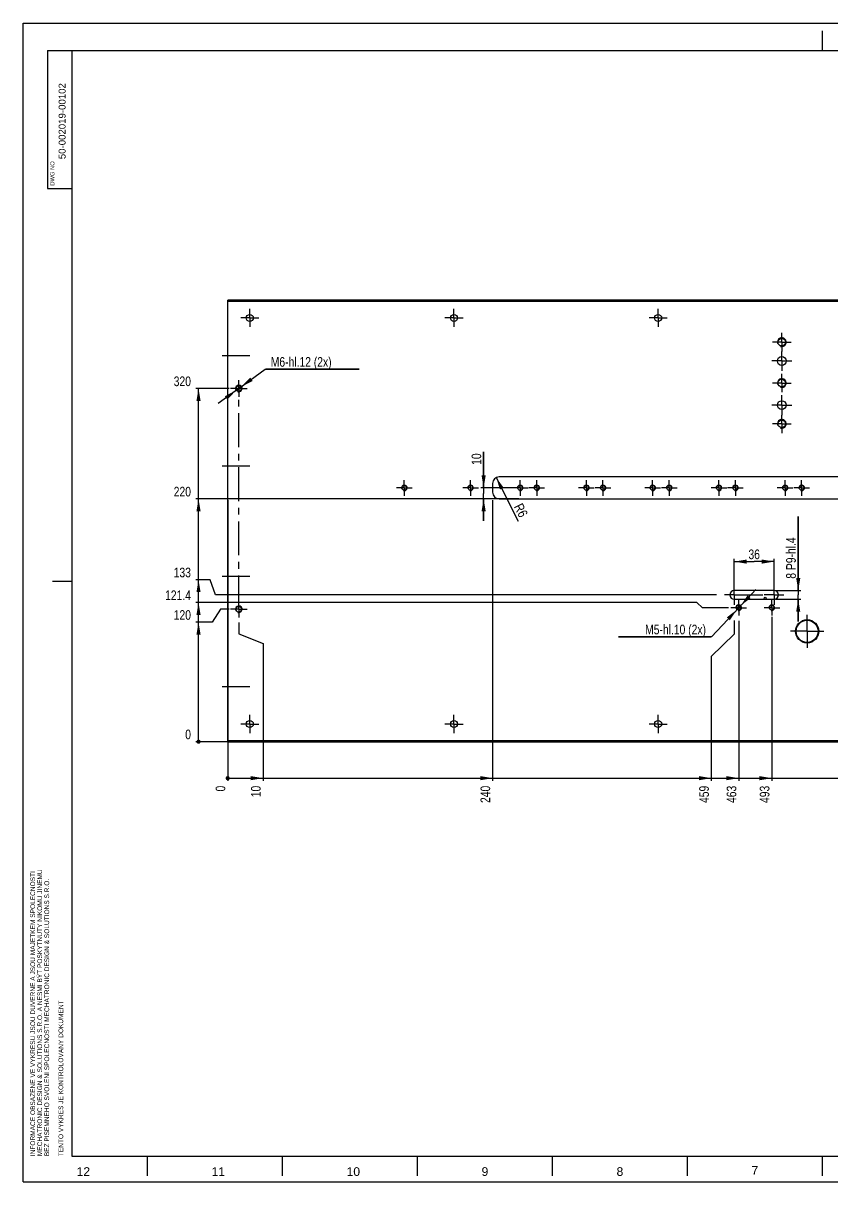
# Model space of a CAD drawing. Header units: millimetres. Extents: x 0 to 594, y 0 to 420.
# Drawn here: x 0 to 293.4, y 0 to 420 of the extents above; entities that cross this region are included whole.
import ezdxf

# ---------------------------------------------------------------- set-up
doc = ezdxf.new("R2010")
doc.units = ezdxf.units.MM
doc.header["$LTSCALE"] = 32.67
doc.linetypes.add('CENTER', pattern=[0.6, 0.375, -0.075, 0.075, -0.075])
doc.layers.get('0').update_dxf_attribs({"linetype": 'CONTINUOUS'})
doc.layers.add('DEFAULT_1', color=7, linetype='CENTER')
doc.styles.get("Standard").update_dxf_attribs({"font": 'txt', "width": 0.8})
doc.styles.add('TEXTSTYLE_2', font='arial.ttf')
doc.styles.add('TEXTSTYLE_3', font='arial.ttf')
doc.styles.add('TEXTSTYLE_4', font='arial.ttf')
doc.dimstyles.new('DIMSTYLE_1', dxfattribs={"dimtxt": 3.5, "dimasz": 4.5, "dimexe": 1, "dimexo": 0.5, "dimgap": 0.875, "dimtad": 0, "dimtih": 1, "dimtoh": 1, "dimlfac": 2.5, "dimdsep": 46, "dimtxsty": 'STANDARD', "dimblk": '_FILLED', "dimblk1": '_FILLED', "dimblk2": '_FILLED', "dimcen": 0.09, "dimazin": 2, "dimtp": 0.8, "dimtm": 0.8, "dimtfac": 1, "dimtofl": 0, "dimtmove": 0, "dimatfit": 3, "dimldrblk": '_FILLED', "dimfxl": 1, "dimtolj": 1, "dimarcsym": 0})
doc.dimstyles.new('DIMSTYLE_10', dxfattribs={"dimtxt": 3.5, "dimasz": 4.5, "dimexe": 1, "dimexo": 0.5, "dimgap": 0.875, "dimtad": 0, "dimtih": 1, "dimtoh": 1, "dimlfac": 2.5, "dimdsep": 46, "dimtxsty": 'STANDARD', "dimblk": '_FILLED', "dimblk1": '_FILLED', "dimblk2": '_FILLED', "dimcen": 0.09, "dimazin": 2, "dimtp": 0.3, "dimtm": 0.3, "dimtfac": 1, "dimtofl": 0, "dimtmove": 0, "dimatfit": 3, "dimldrblk": '_FILLED', "dimfxl": 1, "dimtolj": 1, "dimarcsym": 0})
doc.dimstyles.new('DIMSTYLE_11', dxfattribs={"dimtxt": 3.5, "dimasz": 4.5, "dimexe": 1, "dimexo": 0.5, "dimgap": 0.875, "dimtad": 0, "dimtih": 1, "dimtoh": 1, "dimlfac": 2.5, "dimdsep": 46, "dimtxsty": 'STANDARD', "dimblk": '_FILLED', "dimblk1": '_FILLED', "dimblk2": '_FILLED', "dimcen": 0.09, "dimazin": 2, "dimtp": 0.1, "dimtm": 0.1, "dimtfac": 1, "dimtofl": 0, "dimtmove": 0, "dimatfit": 3, "dimldrblk": '_FILLED', "dimfxl": 1, "dimtolj": 1, "dimarcsym": 0})
doc.dimstyles.new('DIMSTYLE_2', dxfattribs={"dimtxt": 3.5, "dimasz": 4.5, "dimexe": 1, "dimexo": 0.5, "dimgap": 0.875, "dimtad": 0, "dimtih": 1, "dimtoh": 1, "dimlfac": 2.5, "dimdsep": 46, "dimtxsty": 'STANDARD', "dimblk": '_FILLED', "dimblk1": '_FILLED', "dimblk2": '_FILLED', "dimcen": 0.09, "dimazin": 2, "dimtp": 0.5, "dimtm": 0.5, "dimtfac": 1, "dimtofl": 0, "dimtmove": 0, "dimatfit": 3, "dimldrblk": '_FILLED', "dimfxl": 1, "dimtolj": 1, "dimarcsym": 0})
doc.dimstyles.new('DIMSTYLE_3', dxfattribs={"dimtxt": 3.5, "dimasz": 4.5, "dimexe": 1, "dimexo": 0.5, "dimtad": 1, "dimlfac": 2.5, "dimdsep": 46, "dimtxsty": 'STANDARD', "dimblk": '_FILLED', "dimblk1": '_FILLED', "dimblk2": '_FILLED', "dimcen": 0.09, "dimazin": 2, "dimtp": 0.1, "dimtm": 0.1, "dimtfac": 1, "dimtofl": 0, "dimtmove": 0, "dimatfit": 3, "dimldrblk": '_FILLED', "dimfxl": 1, "dimtolj": 1, "dimarcsym": 0})
doc.dimstyles.new('DIMSTYLE_4', dxfattribs={"dimtxt": 3.5, "dimasz": 4.5, "dimexe": 1, "dimexo": 0.5, "dimgap": 0.875, "dimtad": 1, "dimlfac": 2.5, "dimdsep": 46, "dimtxsty": 'STANDARD', "dimblk": '_FILLED', "dimblk1": '_FILLED', "dimblk2": '_FILLED', "dimcen": 0.09, "dimazin": 2, "dimtp": 0.2, "dimtm": 0.2, "dimtfac": 1, "dimtofl": 0, "dimtmove": 0, "dimatfit": 3, "dimldrblk": '_FILLED', "dimfxl": 1, "dimtolj": 1, "dimarcsym": 0})
doc.dimstyles.new('DIMSTYLE_5', dxfattribs={"dimtxt": 3.5, "dimasz": 4.5, "dimexe": 1, "dimexo": 0.5, "dimgap": 0.875, "dimtad": 1, "dimlfac": 2.5, "dimdsep": 46, "dimtxsty": 'STANDARD', "dimblk": '_FILLED', "dimblk1": '_FILLED', "dimblk2": '_FILLED', "dimcen": 0.09, "dimazin": 2, "dimtp": 0.3, "dimtm": 0.3, "dimtfac": 1, "dimtofl": 0, "dimtmove": 0, "dimatfit": 3, "dimldrblk": '_FILLED', "dimfxl": 1, "dimtolj": 1, "dimarcsym": 0})
doc.dimstyles.new('DIMSTYLE_6', dxfattribs={"dimtxt": 3.5, "dimasz": 4.5, "dimexe": 1, "dimexo": 0.5, "dimtad": 1, "dimlfac": 2.5, "dimdsep": 46, "dimtxsty": 'STANDARD', "dimblk": '_FILLED', "dimblk1": '_FILLED', "dimblk2": '_FILLED', "dimcen": 0.09, "dimazin": 2, "dimtp": 0.1, "dimtm": 0.1, "dimtfac": 1, "dimtmove": 0, "dimatfit": 2, "dimldrblk": '_FILLED', "dimfxl": 1, "dimtolj": 1, "dimarcsym": 0})
doc.dimstyles.new('DIMSTYLE_7', dxfattribs={"dimtxt": 3.5, "dimasz": 4.5, "dimexe": 1, "dimexo": 0.5, "dimgap": 0.875, "dimtad": 0, "dimtih": 1, "dimtoh": 1, "dimlfac": 2.5, "dimdsep": 46, "dimtxsty": 'STANDARD', "dimblk": '_FILLED', "dimblk1": '_FILLED', "dimblk2": '_FILLED', "dimcen": 0.09, "dimazin": 2, "dimtp": 1.2, "dimtm": 1.2, "dimtfac": 1, "dimtofl": 0, "dimtmove": 0, "dimatfit": 3, "dimldrblk": '_FILLED', "dimfxl": 1, "dimtolj": 1, "dimarcsym": 0})
doc.dimstyles.new('DIMSTYLE_8', dxfattribs={"dimtxt": 3.5, "dimasz": 4.5, "dimexe": 1, "dimexo": 0.5, "dimgap": 0.875, "dimtad": 0, "dimtih": 1, "dimtoh": 1, "dimlfac": 2.5, "dimdsep": 46, "dimtxsty": 'STANDARD', "dimblk": '_FILLED', "dimblk1": '_FILLED', "dimblk2": '_FILLED', "dimcen": 0.09, "dimazin": 2, "dimtp": 0.2, "dimtm": 0.2, "dimtfac": 1, "dimtofl": 0, "dimtmove": 0, "dimatfit": 3, "dimldrblk": '_FILLED', "dimfxl": 1, "dimtolj": 1, "dimarcsym": 0})

# ---------------------------------------------------------------- blocks, each defined once
blk = doc.blocks.new('*D0')
at = {"color": 2, "linetype": 'CONTINUOUS'}
blk.add_line((454.12, 247.05), (454.12, 145.32), dxfattribs=at)
at = {"color": 2, "linetype": 'CONTINUOUS', "insert": (449.74, 143.57), "char_height": 3.5, "width": 12, "attachment_point": 3, "rotation": 90, "line_spacing_factor": 0.9}
blk.add_mtext('950', dxfattribs=at)
blk = doc.blocks.new('_FILLED')
at = {"color": 0, "linetype": 'BYBLOCK'}
blk.add_solid([(0, 0), (-1, 0.167), (-1, -0.167)], dxfattribs=at)
blk = doc.blocks.new('*D1')
at = {"color": 2, "linetype": 'CONTINUOUS'}
blk.add_line((170.12, 247.05), (170.12, 145.32), dxfattribs=at)
at = {"color": 2, "linetype": 'CONTINUOUS', "insert": (165.74, 143.57), "char_height": 3.5, "width": 12.375, "attachment_point": 3, "rotation": 90, "line_spacing_factor": 0.9}
blk.add_mtext('240', dxfattribs=at)
blk = doc.blocks.new('*D2')
at = {"color": 2, "linetype": 'CONTINUOUS'}
blk.add_line((171.43, 255.29), (179.44, 239.44), dxfattribs=at)
at = {"color": 2, "linetype": 'CONTINUOUS', "xscale": 4.5, "yscale": 4.5, "zscale": 4.5, "rotation": 116.7957450957}
blk.add_blockref('_FILLED', (171.43, 255.29), dxfattribs=at)
at = {"color": 2, "linetype": 'CONTINUOUS', "insert": (180.86, 246.33), "char_height": 3.5, "width": 8.25, "attachment_point": 1, "rotation": 296.7957, "line_spacing_factor": 0.9}
blk.add_mtext('R6', dxfattribs=at)
blk = doc.blocks.new('*D3')
at = {"color": 2, "linetype": 'CONTINUOUS'}
for p, q in [((166.87, 251.55), (166.87, 264.64)), ((166.87, 264.64), (166.87, 249.55)), ((179.62, 251.55), (165.87, 251.55)), ((166.87, 239.55), (166.87, 249.55)), ((179.62, 247.55), (165.87, 247.55)), ((166.87, 247.55), (166.87, 239.55))]:
    blk.add_line(p, q, dxfattribs=at)
at = {"color": 2, "linetype": 'CONTINUOUS', "xscale": 4.5, "yscale": 4.5, "zscale": 4.5}
for p, rotation in [((166.87, 251.55), 270), ((166.87, 247.55), 90)]:
    blk.add_blockref('_FILLED', p, dxfattribs=dict(at, rotation=rotation))
at = {"color": 2, "linetype": 'CONTINUOUS', "insert": (162.5, 259.89), "char_height": 3.5, "width": 7.125, "attachment_point": 1, "rotation": 90, "line_spacing_factor": 0.9}
blk.add_mtext('10', dxfattribs=at)
blk = doc.blocks.new('*D4')
at = {"color": 2, "linetype": 'CONTINUOUS'}
for p, q in [((67.81, 218.25), (62.55, 218.25)), ((69.65, 212.75), (67.81, 218.25)), ((251.31, 212.75), (69.65, 212.75))]:
    blk.add_line(p, q, dxfattribs=at)
at = {"color": 2, "linetype": 'CONTINUOUS', "insert": (60.8, 222.63), "char_height": 3.5, "width": 10.5, "attachment_point": 3, "line_spacing_factor": 0.9}
blk.add_mtext('133', dxfattribs=at)
blk = doc.blocks.new('*D5')
at = {"color": 2, "linetype": 'CONTINUOUS'}
for p, q in [((280.88, 214.35), (280.88, 241.13)), ((280.88, 241.13), (280.88, 212.75)), ((272.62, 214.35), (281.88, 214.35)), ((272.62, 211.15), (281.88, 211.15)), ((280.88, 203.15), (280.88, 212.75)), ((280.88, 211.15), (280.88, 203.15))]:
    blk.add_line(p, q, dxfattribs=at)
at = {"color": 2, "linetype": 'CONTINUOUS', "xscale": 4.5, "yscale": 4.5, "zscale": 4.5}
for p, rotation in [((280.88, 214.35), 270), ((280.88, 211.15), 90)]:
    blk.add_blockref('_FILLED', p, dxfattribs=dict(at, rotation=rotation))
at = {"color": 2, "linetype": 'CONTINUOUS', "insert": (276.5, 218.63), "char_height": 3.5, "width": 33.75, "attachment_point": 1, "rotation": 90, "line_spacing_factor": 0.9}
blk.add_mtext('8 P9-hl.4', dxfattribs=at)
blk = doc.blocks.new('*D6')
at = {"color": 2, "linetype": 'CONTINUOUS'}
for p, q in [((257.72, 213.25), (257.72, 225.83)), ((257.72, 224.83), (264.92, 224.83)), ((272.12, 224.83), (264.92, 224.83)), ((272.12, 213.25), (272.12, 225.83))]:
    blk.add_line(p, q, dxfattribs=at)
at = {"color": 2, "linetype": 'CONTINUOUS', "xscale": 4.5, "yscale": 4.5, "zscale": 4.5, "rotation": 180}
blk.add_blockref('_FILLED', (257.72, 224.83), dxfattribs=at)
at = {"color": 2, "linetype": 'CONTINUOUS', "xscale": 4.5, "yscale": 4.5, "zscale": 4.5}
blk.add_blockref('_FILLED', (272.12, 224.83), dxfattribs=at)
at = {"color": 2, "linetype": 'CONTINUOUS', "insert": (264.92, 229.21), "char_height": 3.5, "width": 7.875, "attachment_point": 2, "line_spacing_factor": 0.9}
blk.add_mtext('36', dxfattribs=at)
blk = doc.blocks.new('*D7')
at = {"color": 2, "linetype": 'CONTINUOUS'}
for p, q in [((257.72, 203.53), (257.72, 198.5)), ((257.72, 198.5), (249.37, 190.45)), ((249.37, 190.45), (249.37, 145.32))]:
    blk.add_line(p, q, dxfattribs=at)
at = {"color": 2, "linetype": 'CONTINUOUS', "insert": (244.99, 143.57), "char_height": 3.5, "width": 12, "attachment_point": 3, "rotation": 90, "line_spacing_factor": 0.9}
blk.add_mtext('459', dxfattribs=at)
blk = doc.blocks.new('*D8')
at = {"color": 2, "linetype": 'CONTINUOUS'}
for p, q in [((259.32, 208.11), (265.47, 214.68)), ((259.32, 208.11), (249.45, 197.58)), ((258.63, 207.38), (259.32, 208.11)), ((258.63, 207.38), (258.63, 207.38)), ((260, 208.84), (259.32, 208.11)), ((260, 208.84), (260, 208.84)), ((249.45, 197.58), (215.7, 197.58)), ((215.7, 197.58), (249.2, 197.58))]:
    blk.add_line(p, q, dxfattribs=at)
at = {"color": 2, "linetype": 'CONTINUOUS', "xscale": 4.5, "yscale": 4.5, "zscale": 4.5}
for p, rotation in [((260, 208.84), 226.8545479209), ((258.63, 207.38), 46.8545479209)]:
    blk.add_blockref('_FILLED', p, dxfattribs=dict(at, rotation=rotation))
at = {"color": 2, "linetype": 'CONTINUOUS', "insert": (247.45, 201.96), "char_height": 3.5, "width": 45, "attachment_point": 3, "line_spacing_factor": 0.9}
blk.add_mtext('M5-hl.10 (2x)', dxfattribs=at)
blk = doc.blocks.new('*D9')
at = {"color": 2, "linetype": 'CONTINUOUS'}
blk.add_line((259.32, 203.41), (259.32, 145.32), dxfattribs=at)
at = {"color": 2, "linetype": 'CONTINUOUS', "insert": (254.94, 143.57), "char_height": 3.5, "width": 12, "attachment_point": 3, "rotation": 90, "line_spacing_factor": 0.9}
blk.add_mtext('463', dxfattribs=at)
blk = doc.blocks.new('*D10')
at = {"color": 2, "linetype": 'CONTINUOUS'}
for p, q in [((244.11, 209.99), (62.55, 209.99)), ((246.16, 208.11), (244.11, 209.99)), ((255.56, 208.11), (246.16, 208.11))]:
    blk.add_line(p, q, dxfattribs=at)
at = {"color": 2, "linetype": 'CONTINUOUS', "insert": (60.8, 214.37), "char_height": 3.5, "width": 17.25, "attachment_point": 3, "line_spacing_factor": 0.9}
blk.add_mtext('121.4', dxfattribs=at)
blk = doc.blocks.new('*D11')
at = {"color": 2, "linetype": 'CONTINUOUS'}
blk.add_line((478.12, 195.27), (478.12, 145.32), dxfattribs=at)
at = {"color": 2, "linetype": 'CONTINUOUS', "insert": (473.74, 143.57), "char_height": 3.5, "width": 14.25, "attachment_point": 3, "rotation": 90, "line_spacing_factor": 0.9}
blk.add_mtext('1010', dxfattribs=at)
blk = doc.blocks.new('*D13')
at = {"color": 2, "linetype": 'CONTINUOUS'}
for p, q in [((78.12, 202.72), (78.12, 198.6)), ((78.12, 198.6), (86.94, 195.15)), ((86.94, 195.15), (86.94, 145.32))]:
    blk.add_line(p, q, dxfattribs=at)
at = {"color": 2, "linetype": 'CONTINUOUS', "insert": (82.57, 143.57), "char_height": 3.5, "width": 7.125, "attachment_point": 3, "rotation": 90, "line_spacing_factor": 0.9}
blk.add_mtext('10', dxfattribs=at)
blk = doc.blocks.new('*D14')
at = {"color": 2, "linetype": 'CONTINUOUS'}
for p, q in [((78.12, 287.55), (87.72, 294.59)), ((87.72, 294.59), (121.72, 294.59)), ((121.72, 294.59), (87.97, 294.59)), ((78.12, 287.55), (70.69, 282.11)), ((77.15, 286.84), (78.12, 287.55)), ((77.15, 286.84), (77.15, 286.84)), ((79.08, 288.26), (78.12, 287.55)), ((79.08, 288.26), (79.08, 288.26))]:
    blk.add_line(p, q, dxfattribs=at)
at = {"color": 2, "linetype": 'CONTINUOUS', "xscale": 4.5, "yscale": 4.5, "zscale": 4.5}
for p, rotation in [((79.08, 288.26), 216.2353782984), ((77.15, 286.84), 36.2353782984)]:
    blk.add_blockref('_FILLED', p, dxfattribs=dict(at, rotation=rotation))
at = {"color": 2, "linetype": 'CONTINUOUS', "insert": (89.72, 298.96), "char_height": 3.5, "width": 45.375, "attachment_point": 1, "line_spacing_factor": 0.9}
blk.add_mtext('M6-hl.12 (2x)', dxfattribs=at)
blk = doc.blocks.new('*D15')
at = {"color": 2, "linetype": 'CONTINUOUS'}
blk.add_line((172.02, 247.55), (62.55, 247.55), dxfattribs=at)
at = {"color": 2, "linetype": 'CONTINUOUS', "insert": (60.8, 251.93), "char_height": 3.5, "width": 12.375, "attachment_point": 3, "line_spacing_factor": 0.9}
blk.add_mtext('220', dxfattribs=at)
blk = doc.blocks.new('*D17')
at = {"color": 2, "linetype": 'CONTINUOUS'}
blk.add_line((271.32, 204.77), (271.32, 145.32), dxfattribs=at)
at = {"color": 2, "linetype": 'CONTINUOUS', "insert": (266.94, 143.57), "char_height": 3.5, "width": 12, "attachment_point": 3, "rotation": 90, "line_spacing_factor": 0.9}
blk.add_mtext('493', dxfattribs=at)
blk = doc.blocks.new('*D20')
at = {"color": 2, "linetype": 'CONTINUOUS'}
for p, q in [((71.47, 207.55), (68.47, 202.84)), ((74.62, 207.55), (71.47, 207.55)), ((68.47, 202.84), (62.55, 202.84))]:
    blk.add_line(p, q, dxfattribs=at)
at = {"color": 2, "linetype": 'CONTINUOUS', "insert": (60.8, 207.22), "char_height": 3.5, "width": 11.25, "attachment_point": 3, "line_spacing_factor": 0.9}
blk.add_mtext('120', dxfattribs=at)
blk = doc.blocks.new('*D21')
at = {"color": 2, "linetype": 'CONTINUOUS'}
blk.add_line((74.62, 287.55), (62.55, 287.55), dxfattribs=at)
at = {"color": 2, "linetype": 'CONTINUOUS', "insert": (60.8, 291.93), "char_height": 3.5, "width": 12, "attachment_point": 3, "line_spacing_factor": 0.9}
blk.add_mtext('320', dxfattribs=at)
blk = doc.blocks.new('*D23')
at = {"color": 2, "linetype": 'CONTINUOUS'}
blk.add_line((271.62, 159.55), (62.55, 159.55), dxfattribs=at)
at = {"color": 2, "linetype": 'CONTINUOUS', "insert": (60.8, 163.93), "char_height": 3.5, "width": 4.125, "attachment_point": 3, "line_spacing_factor": 0.9}
blk.add_mtext('0', dxfattribs=at)
blk = doc.blocks.new('*D24')
at = {"color": 2, "linetype": 'CONTINUOUS'}
blk.add_line((74.12, 247.05), (74.12, 145.32), dxfattribs=at)
at = {"color": 2, "linetype": 'CONTINUOUS', "insert": (69.74, 143.57), "char_height": 3.5, "width": 4.125, "attachment_point": 3, "rotation": 90, "line_spacing_factor": 0.9}
blk.add_mtext('0', dxfattribs=at)
blk = doc.blocks.new('RAZITKO_A3_BL0', base_point=(294.84, 205.02))
at = {"color": 2, "linetype": 'CONTINUOUS', "style": 'TEXTSTYLE_2'}
blk.add_text('50-002019-00102', height=2.5, rotation=90, dxfattribs=at).set_placement((15.36, 370.69))
for s, height, p in [('DURAL', 2, (534.96, 48.71)), ('Elox', 2, (565.95, 48.73)), ('-', 2.5, (509.74, 47.3)), ('kus(u)', 2.5, (512.07, 47.3)), ('3.2315', 2, (535.42, 45.71)), ('-', 2, (568.19, 45.73)), ('T.Kolegar', 2, (486.65, 38.24)), ('09.01.2020', 1.5, (511.96, 38.51)), ('-', 2, (486.5, 30.86)), ('-', 1.5, (516.7, 31.13)), ('HLAVNI VERTIKAL DESKA', 2.5, (489.91, 24.4)), ('TESTOVANI VALCE', 2.5, (489.91, 20.65)), ('50-002019-00102', 2.5, (490.01, 11.8)), ('2', 2, (547.97, 12.02)), ('OF', 2, (551.29, 12.02)), ('2', 2, (557.23, 12.02)), ('A', 2.5, (574.5, 11.77))]:
    blk.add_text(s, height=height, dxfattribs=at).set_placement(p)

msp = doc.modelspace()

# ---------------------------------------------------------------- linework, layer by layer
at = {"color": 7, "linetype": 'CONTINUOUS'}
for p, q in [((0, 0), (0, 420)), ((0, 420), (594, 420)), ((8.7839, 410.0844), (8.7839, 360.0844)), ((8.7839, 410.0844), (583.2088, 410.0844)), ((17.7839, 9.2343), (17.7839, 410.0844)), ((8.7839, 360.0844), (17.7839, 360.0844)), ((74.1154, 159.5502), (74.1154, 319.5502)), ((508.1154, 319.5502), (74.1154, 319.5502)), ((507.9497, 319.1502), (74.1154, 319.1502)), ((170.1154, 253.1502), (170.1154, 249.9502)), ((296.9154, 255.5502), (172.5154, 255.5502)), ((172.5154, 247.5502), (296.9154, 247.5502)), ((272.1154, 214.3502), (257.7154, 214.3502)), ((257.7154, 211.1502), (272.1154, 211.1502)), ((74.1154, 159.9502), (507.9497, 159.9502)), ((74.1154, 159.5502), (508.1154, 159.5502)), ((583.209, 9.2343), (17.7839, 9.2343)), ((30.4842, 9.2343), (17.7845, 9.2343)), ((0, 0), (594, 0))]:
    msp.add_line(p, q, dxfattribs=at)
at = {"color": 2, "linetype": 'CONTINUOUS'}
for p, q in [((289.6402, 410.0822), (289.6402, 417.1943)), ((63.5502, 159.5502), (63.5502, 287.5502)), ((17.7808, 217.6216), (10.6688, 217.6216)), ((74.1154, 146.3174), (478.1154, 146.3174)), ((45.0323, 2.1223), (45.0323, 9.2343)), ((93.9523, 2.1223), (93.9523, 9.2343)), ((142.8723, 2.1223), (142.8723, 9.2343)), ((191.7923, 2.1223), (191.7923, 9.2343)), ((240.7123, 2.1223), (240.7123, 9.2343)), ((289.6402, 2.1222), (289.6402, 9.2343))]:
    msp.add_line(p, q, dxfattribs=at)
at = {"color": 2, "linetype": 'CONTINUOUS', "const_width": 0.75}
for points in [[(63.1752, 159.5502, 1), (63.9252, 159.5502, 1)], [(63.1752, 159.5502, 1), (63.9252, 159.5502, 1)], [(63.1752, 159.5502, 1), (63.9252, 159.5502, 1)], [(63.1752, 159.5502, 1), (63.9252, 159.5502, 1)], [(63.1752, 159.5502, 1), (63.9252, 159.5502, 1)], [(73.7404, 146.3174, 1), (74.4904, 146.3174, 1)], [(73.7404, 146.3174, 1), (74.4904, 146.3174, 1)], [(73.7404, 146.3174, 1), (74.4904, 146.3174, 1)], [(73.7404, 146.3174, 1), (74.4904, 146.3174, 1)], [(73.7404, 146.3174, 1), (74.4904, 146.3174, 1)], [(73.7404, 146.3174, 1), (74.4904, 146.3174, 1)], [(73.7404, 146.3174, 1), (74.4904, 146.3174, 1)]]:
    msp.add_lwpolyline(points, format="xyb", close=True, dxfattribs=at)
at = {"color": 7, "linetype": 'CONTINUOUS'}
for centre, radius in [((82.1154, 313.1502), 1.28), ((156.1154, 313.1502), 1.28), ((230.1154, 313.1502), 1.28), ((274.9154, 304.3502), 1.36), ((274.9154, 297.5502), 1.6), ((274.9154, 289.5502), 1.36), ((78.1154, 287.5502), 1), ((274.9154, 281.5502), 1.6), ((274.9154, 274.7502), 1.36), ((138.1154, 251.5502), 0.84), ((162.1154, 251.5502), 0.84), ((180.1154, 251.5502), 0.84), ((186.1154, 251.5502), 0.84), ((204.1154, 251.5502), 0.84), ((210.1154, 251.5502), 0.84), ((228.1154, 251.5502), 0.84), ((234.1154, 251.5502), 0.84), ((252.1154, 251.5502), 0.84), ((258.1154, 251.5502), 0.84), ((276.1154, 251.5502), 0.84), ((282.1154, 251.5502), 0.84), ((268.9154, 211.5502), 0.3343), ((78.1154, 207.5502), 1), ((259.3154, 208.1102), 0.84), ((271.3154, 208.1102), 0.84), ((284.1154, 199.5502), 4.2), ((284.1154, 199.5502), 4), ((82.1154, 165.9502), 1.28), ((156.1154, 165.9502), 1.28), ((230.1154, 165.9502), 1.28)]:
    msp.add_circle(centre, radius, dxfattribs=at)
at = {"color": 2, "linetype": 'CONTINUOUS'}
for centre, radius in [((274.9154, 304.3502), 1.6), ((274.9154, 289.5502), 1.6), ((78.1154, 287.5502), 1.2), ((274.9154, 274.7502), 1.6), ((138.1154, 251.5502), 1), ((162.1154, 251.5502), 1), ((180.1154, 251.5502), 1), ((186.1154, 251.5502), 1), ((204.1154, 251.5502), 1), ((210.1154, 251.5502), 1), ((228.1154, 251.5502), 1), ((234.1154, 251.5502), 1), ((252.1154, 251.5502), 1), ((258.1154, 251.5502), 1), ((276.1154, 251.5502), 1), ((282.1154, 251.5502), 1), ((78.1154, 207.5502), 1.2), ((259.3154, 208.1102), 1), ((271.3154, 208.1102), 1)]:
    msp.add_arc(centre, radius, 255, 195, dxfattribs=at)
at = {"color": 7, "linetype": 'CONTINUOUS'}
for centre, radius, start, end in [((172.5154, 253.1502), 2.4, 90, 180), ((172.5154, 249.9502), 2.4, 180, 270), ((257.7154, 212.7502), 1.6, 90, 270), ((272.1154, 212.7502), 1.6, 270, 90)]:
    msp.add_arc(centre, radius, start, end, dxfattribs=at)
at = {"color": 2, "linetype": 'CONTINUOUS'}
for points in [[(63.5502, 287.5502), (64.3002, 283.0502), (62.8002, 283.0502)], [(63.5502, 247.5502), (64.3002, 243.0502), (62.8002, 243.0502)], [(63.5502, 218.2545), (64.3002, 213.7545), (62.8002, 213.7545)], [(63.5502, 209.9946), (64.3002, 205.4946), (62.8002, 205.4946)], [(63.5502, 202.8436), (64.3002, 198.3436), (62.8002, 198.3436)], [(86.9402, 146.3174), (82.4402, 145.5674), (82.4402, 147.0674)], [(170.1154, 146.3174), (165.6154, 145.5674), (165.6154, 147.0674)], [(249.3683, 146.3174), (244.8683, 145.5674), (244.8683, 147.0674)], [(259.3154, 146.3174), (254.8154, 145.5674), (254.8154, 147.0674)], [(271.3154, 146.3174), (266.8154, 145.5674), (266.8154, 147.0674)]]:
    msp.add_solid(points, dxfattribs=at)
at = {"layer": 'DEFAULT_1', "color": 7, "linetype": 'CENTER'}
for p, q in [((82.1154, 313.1502), (82.1154, 316.4302)), ((156.1154, 313.1502), (156.1154, 316.4302)), ((230.1154, 313.1502), (230.1154, 316.4302)), ((82.1154, 313.1502), (78.8354, 313.1502)), ((82.1154, 313.1502), (82.1154, 309.8702)), ((82.1154, 313.1502), (85.3954, 313.1502)), ((156.1154, 313.1502), (152.8354, 313.1502)), ((156.1154, 313.1502), (156.1154, 309.8702)), ((156.1154, 313.1502), (159.3954, 313.1502)), ((230.1154, 313.1502), (226.8354, 313.1502)), ((230.1154, 313.1502), (230.1154, 309.8702)), ((230.1154, 313.1502), (233.3954, 313.1502)), ((274.9154, 304.3502), (274.9154, 307.7102)), ((274.9154, 304.3502), (271.5554, 304.3502)), ((274.9154, 304.3502), (274.9154, 300.9902)), ((274.9154, 304.3502), (278.2754, 304.3502)), ((72.1154, 299.5502), (82.1154, 299.5502)), ((274.9154, 297.5502), (274.9154, 300.9902)), ((274.9154, 297.5502), (271.3154, 297.5502)), ((274.9154, 297.5502), (274.9154, 293.9502)), ((274.9154, 297.5502), (278.5154, 297.5502)), ((78.1154, 287.5502), (78.1154, 290.5502)), ((274.9154, 289.5502), (274.9154, 292.9102)), ((78.1154, 287.5502), (75.1154, 287.5502)), ((78.1154, 287.5502), (78.1154, 284.5502)), ((78.1154, 287.5502), (81.1154, 287.5502)), ((274.9154, 289.5502), (271.5554, 289.5502)), ((274.9154, 289.5502), (274.9154, 286.1902)), ((274.9154, 289.5502), (278.2754, 289.5502)), ((78.1154, 207.5502), (78.1154, 283.6308)), ((274.9154, 281.5502), (271.3154, 281.5502)), ((274.9154, 281.5502), (274.9154, 285.1502)), ((274.9154, 281.5502), (274.9154, 277.9502)), ((274.9154, 281.5502), (278.5154, 281.5502)), ((274.9154, 274.7502), (274.9154, 277.9502)), ((274.9154, 274.7502), (271.5554, 274.7502)), ((274.9154, 274.7502), (274.9154, 271.3902)), ((274.9154, 274.7502), (278.2754, 274.7502)), ((72.1154, 259.5502), (82.1154, 259.5502)), ((138.1154, 251.5502), (138.1154, 254.3902)), ((162.1154, 251.5502), (162.1154, 254.3902)), ((180.1154, 251.5502), (180.1154, 254.3902)), ((186.1154, 251.5502), (186.1154, 254.3902)), ((204.1154, 251.5502), (204.1154, 254.3902)), ((210.1154, 251.5502), (210.1154, 254.3902)), ((228.1154, 251.5502), (228.1154, 254.3902)), ((234.1154, 251.5502), (234.1154, 254.3902)), ((252.1154, 251.5502), (252.1154, 254.3902)), ((258.1154, 251.5502), (258.1154, 254.3902)), ((276.1154, 251.5502), (276.1154, 254.3902)), ((282.1154, 251.5502), (282.1154, 254.3902)), ((138.1154, 251.5502), (135.2754, 251.5502)), ((138.1154, 251.5502), (138.1154, 248.7102)), ((138.1154, 251.5502), (140.9554, 251.5502)), ((162.1154, 251.5502), (159.2754, 251.5502)), ((162.1154, 251.5502), (162.1154, 248.7102)), ((162.1154, 251.5502), (164.9554, 251.5502)), ((180.1154, 251.5502), (177.2754, 251.5502)), ((180.1154, 251.5502), (180.1154, 248.7102)), ((180.1154, 251.5502), (182.9554, 251.5502)), ((186.1154, 251.5502), (183.2754, 251.5502)), ((186.1154, 251.5502), (186.1154, 248.7102)), ((186.1154, 251.5502), (188.9554, 251.5502)), ((204.1154, 251.5502), (201.2754, 251.5502)), ((204.1154, 251.5502), (204.1154, 248.7102)), ((204.1154, 251.5502), (206.9554, 251.5502)), ((210.1154, 251.5502), (207.2754, 251.5502)), ((210.1154, 251.5502), (210.1154, 248.7102)), ((210.1154, 251.5502), (212.9554, 251.5502)), ((228.1154, 251.5502), (225.2754, 251.5502)), ((228.1154, 251.5502), (228.1154, 248.7102)), ((228.1154, 251.5502), (230.9554, 251.5502)), ((234.1154, 251.5502), (231.2754, 251.5502)), ((234.1154, 251.5502), (234.1154, 248.7102)), ((234.1154, 251.5502), (236.9554, 251.5502)), ((252.1154, 251.5502), (249.2754, 251.5502)), ((252.1154, 251.5502), (252.1154, 248.7102)), ((252.1154, 251.5502), (254.9554, 251.5502)), ((258.1154, 251.5502), (255.2754, 251.5502)), ((258.1154, 251.5502), (258.1154, 248.7102)), ((258.1154, 251.5502), (260.9554, 251.5502)), ((276.1154, 251.5502), (273.2754, 251.5502)), ((276.1154, 251.5502), (276.1154, 248.7102)), ((276.1154, 251.5502), (278.9554, 251.5502)), ((282.1154, 251.5502), (279.2754, 251.5502)), ((282.1154, 251.5502), (282.1154, 248.7102)), ((282.1154, 251.5502), (284.9554, 251.5502)), ((72.1154, 219.5502), (82.1154, 219.5502)), ((257.7154, 212.7502), (257.7154, 216.3502)), ((272.1154, 212.7502), (272.1154, 216.3502)), ((257.7154, 212.7502), (254.1154, 212.7502)), ((257.7154, 212.7502), (257.7154, 209.1502)), ((257.7154, 212.7502), (268.0627, 212.7502)), ((259.3154, 208.1102), (259.3154, 210.9502)), ((272.1154, 212.7502), (268.5154, 212.7502)), ((271.3154, 208.1102), (271.3154, 210.9502)), ((272.1154, 212.7502), (272.1154, 209.1502)), ((272.1154, 212.7502), (275.7154, 212.7502)), ((78.1154, 207.5502), (75.1154, 207.5502)), ((78.1154, 207.5502), (78.1154, 204.5502)), ((78.1154, 207.5502), (81.1154, 207.5502)), ((259.3154, 208.1102), (256.4754, 208.1102)), ((259.3154, 208.1102), (259.3154, 205.2702)), ((259.3154, 208.1102), (262.1554, 208.1102)), ((271.3154, 208.1102), (268.4754, 208.1102)), ((271.3154, 208.1102), (274.1554, 208.1102)), ((271.3154, 208.1102), (271.3154, 205.2702)), ((284.1154, 199.5502), (284.1154, 205.5502)), ((284.1154, 199.5502), (278.1154, 199.5502)), ((284.1154, 199.5502), (290.1154, 199.5502)), ((284.1154, 199.5502), (284.1154, 193.5502)), ((72.1154, 179.5502), (82.1154, 179.5502)), ((82.1154, 165.9502), (82.1154, 169.2302)), ((156.1154, 165.9502), (156.1154, 169.2302)), ((230.1154, 165.9502), (230.1154, 169.2302)), ((82.1154, 165.9502), (78.8354, 165.9502)), ((82.1154, 165.9502), (82.1154, 162.6702)), ((82.1154, 165.9502), (85.3954, 165.9502)), ((156.1154, 165.9502), (152.8354, 165.9502)), ((156.1154, 165.9502), (156.1154, 162.6702)), ((156.1154, 165.9502), (159.3954, 165.9502)), ((230.1154, 165.9502), (226.8354, 165.9502)), ((230.1154, 165.9502), (230.1154, 162.6702)), ((230.1154, 165.9502), (233.3954, 165.9502))]:
    msp.add_line(p, q, dxfattribs=at)

# ---------------------------------------------------------------- block references
at = {"color": 2, "linetype": 'CONTINUOUS'}
msp.add_blockref('RAZITKO_A3_BL0', (294.8395, 205.0199), dxfattribs=at)

# ---------------------------------------------------------------- texts
at = {"color": 2, "linetype": 'CONTINUOUS', "attachment_point": 1, "rotation": 90, "line_spacing_factor": 0.9}
for s, insert, char_height, width, style in [('\\Q-0.018985;DWG NO', (9.81, 361.1006), 1.5, 8.832714, 'TEXTSTYLE_2'), ('INFORMACE OBSAZENE VE VYKRESU JSOU DUVERNE A JSOU MAJETKEM SPOLECNOSTI  \\PMECHATRONIC DESIGN & SOLUTIONS S.R.O. A NESMI BÝT POSKYTNUTY NIKOMU JINEMU \\PBEZ PISEMNEHO SVOLENI SPOLECNOSTI MECHATRONIC DESIGN & SOLUTIONS S.R.O.\\P \\PTENTO VYKRES JE KONTROLOVANY DOKUMENT', (2.608, 9.3017), 1.7, 104.420446, 'TEXTSTYLE_4')]:
    msp.add_mtext(s, dxfattribs=dict(at, insert=insert, char_height=char_height, width=width, style=style))
at = {"color": 2, "linetype": 'CONTINUOUS', "attachment_point": 1, "line_spacing_factor": 0.9, "style": 'TEXTSTYLE_3'}
for s, insert, char_height, width in [('12', (19.3609, 5.2933), 3.14515, 4.887267), ('11', (68.2809, 5.2933), 3.14515, 4.887267), ('10', (117.2009, 5.2933), 3.14515, 4.887267), ('9', (166.1209, 5.2933), 3.1452, 2.443633), ('\\Q-0.018985;8', (215.0409, 5.2933), 3.145155, 2.443633), ('\\Q-0.018985;7', (263.9488, 5.7152), 3.145155, 2.443633)]:
    msp.add_mtext(s, dxfattribs=dict(at, insert=insert, char_height=char_height, width=width))

# ---------------------------------------------------------------- dimensions: what is measured, and where the dimension line sits
at = {"color": 2, "linetype": 'CONTINUOUS'}
for p1, p2, text, picture, middle in [((79.0833, 288.2595), (77.1475, 286.8409), 'M<>-hl.12 (2x)', '*D14', (104.8416, 297.2111)), ((258.6316, 207.3806), (259.9993, 208.8398), 'M<>-hl.10 (2x)', '*D8', (232.4502, 200.2098))]:
    dim = msp.add_diameter_dim_2p(p1=p1, p2=p2, text=text, dimstyle='DIMSTYLE_6', override={"dimtih": 1, "dimtoh": 1, "dimpost": '<>'}, dxfattribs=at)
    dim.commit()
    dim.dimension.update_dxf_attribs({"geometry": picture, "text_midpoint": middle, "dimtype": 163})
for feature_location, offset, dtype, origin, dimstyle, picture, middle in [((478.1154, 195.269), (0, -49.9516), 1, (74.1154, 295.5502), 'DIMSTYLE_7', '*D11', (475.4904, 138.3174)), ((74.6154, 287.5502), (-12.0652, 0), 0, (74.1154, 159.5502), 'DIMSTYLE_2', '*D21', (56.3002, 290.1752)), ((78.1154, 202.7154), (8.8248, -57.3981), 1, (74.1154, 287.5502), 'DIMSTYLE_8', '*D13', (84.3152, 140.6924)), ((172.0154, 247.5502), (-109.4652, 0), 0, (74.1154, 159.5502), 'DIMSTYLE_2', '*D15', (56.1752, 250.1752)), ((74.1154088173, 247.0501773158), (0, -101.7328203371), 1, (74.1154088173, 247.5501773158), 'DIMSTYLE_11', '*D24', (71.4904066957, 141.6923587068)), ((454.1154, 247.0502), (0, -101.7328), 1, (74.1154, 247.5502), 'DIMSTYLE_1', '*D0', (451.4904, 139.0674)), ((170.1154, 247.0502), (0, -101.7328), 1, (74.1154, 247.5502), 'DIMSTYLE_2', '*D1', (167.4904, 138.9424)), ((251.3064, 212.7502), (-188.7562, 5.5044), 0, (272.1154, 159.5502), 'DIMSTYLE_2', '*D4', (56.8002, 220.8795)), ((255.5581, 208.1102), (-193.0079, 1.8845), 0, (259.3154, 159.5502), 'DIMSTYLE_2', '*D10', (54.5502, 212.6196)), ((257.7154, 203.5289), (-8.3471, -58.2116), 1, (74.1154, 212.7502), 'DIMSTYLE_1', '*D7', (246.7433, 139.0674)), ((74.6154, 207.5502), (-12.0652, -4.7066), 0, (74.1154, 159.5502), 'DIMSTYLE_10', '*D20', (56.5502, 205.4686)), ((259.3154, 203.4072), (0, -58.0898), 1, (74.1154, 208.1102), 'DIMSTYLE_1', '*D9', (256.6904, 139.0674)), ((271.3154, 204.7702), (0, -59.4528), 1, (74.1154, 159.9502), 'DIMSTYLE_1', '*D17', (268.6904, 139.0674)), ((271.6154088173, 159.5501773158), (-209.0652102946, 0), 0, (272.1154088173, 159.5501773158), 'DIMSTYLE_11', '*D23', (58.9251992569, 162.175178009))]:
    dim = msp.add_ordinate_dim(feature_location=feature_location, offset=offset, dtype=dtype, origin=origin, dimstyle=dimstyle, override={"dimtad": 1, "dimtih": 0, "dimtoh": 0}, dxfattribs=at)
    dim.commit()
    dim.dimension.update_dxf_attribs({"geometry": picture, "text_midpoint": middle})
dim = msp.add_linear_dim(base=(166.8739, 251.5502), p1=(180.1154, 247.5502), p2=(180.1154, 251.5502), angle=90, dimstyle='DIMSTYLE_4', dxfattribs=at)
dim.commit()
dim.dimension.update_dxf_attribs({"geometry": '*D3', "text_midpoint": (166.8739, 261.7692), "dimtype": 160})
dim = msp.add_radius_dim(center=(172.5154, 253.1502), mpoint=(171.4335, 255.2925), text='R<>', dimstyle='DIMSTYLE_3', override={"dimpost": '<>'}, dxfattribs=at)
dim.commit()
dim.dimension.update_dxf_attribs({"geometry": '*D2', "text_midpoint": (180.5407, 243.0826), "dimtype": 164})
dim = msp.add_linear_dim(base=(280.8757, 211.1502), p1=(272.1154, 214.3502), p2=(272.1154, 211.1502), angle=270, text='<> P9-hl.4', dimstyle='DIMSTYLE_4', dxfattribs=at)
dim.commit()
dim.dimension.update_dxf_attribs({"geometry": '*D5', "text_midpoint": (280.8757, 229.8834), "dimtype": 160})
dim = msp.add_linear_dim(base=(272.1154, 224.8325), p1=(257.7154, 212.7502), p2=(272.1154, 212.7502), dimstyle='DIMSTYLE_5', dxfattribs=at)
dim.commit()
dim.dimension.update_dxf_attribs({"geometry": '*D6', "text_midpoint": (264.4154, 224.8325), "dimtype": 160})

doc.saveas('drawing.dxf')
